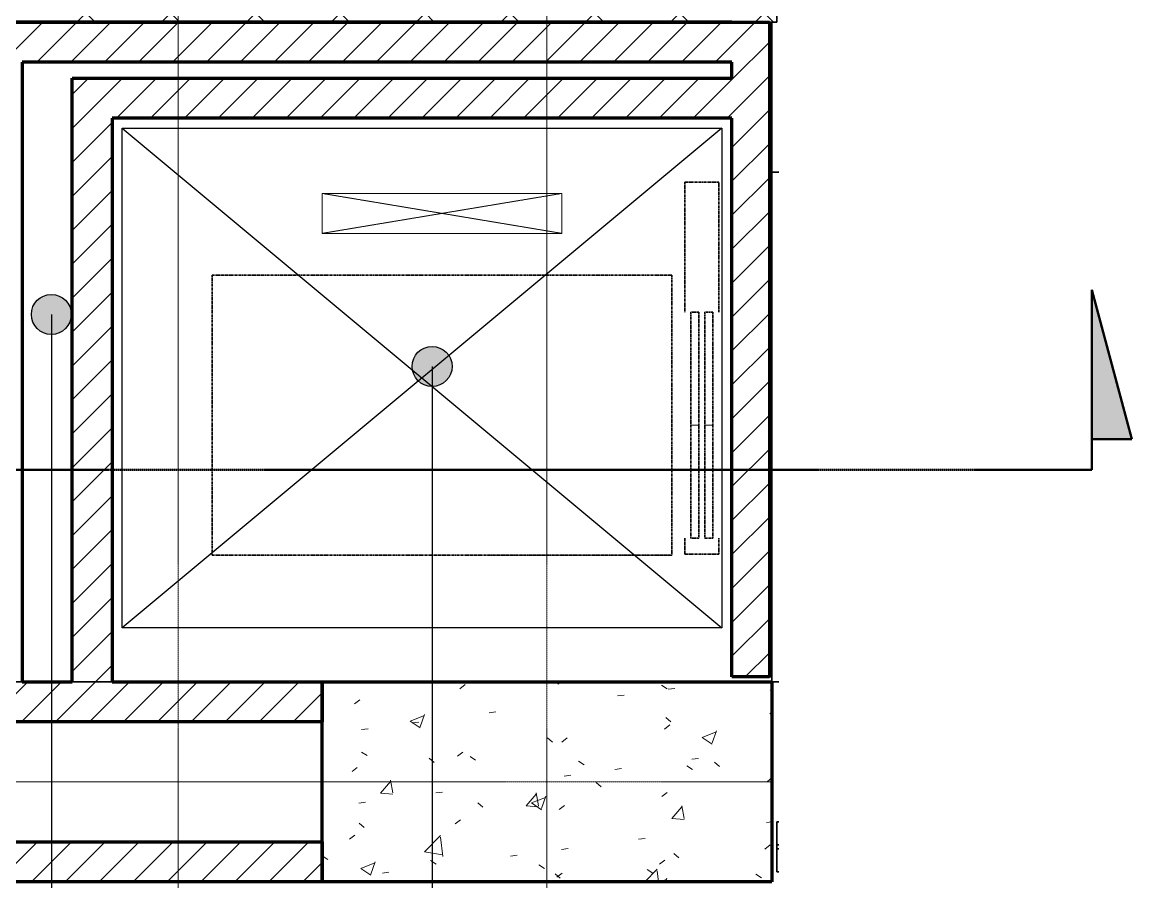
# Model space of a CAD drawing. Header units: millimetres. Extents: x -920222 to -841623, y -18676 to 21298.
# Drawn here: x -849907 to -844357, y 3079 to 7379 of the extents above; entities that cross this region are included whole.
import ezdxf

# ---------------------------------------------------------------- set-up
doc = ezdxf.new("R2010")
doc.units = ezdxf.units.MM
for name, pattern in [('- SOM Dash 1_8_', [4.7625, 3.175, -1.5875]), ('DPA_Grid _ Level 100', [10, 5.5, -1.6, 1.3, -1.6]), ('DPA_Hidden 500', [1.4, 0.8, -0.6]), ('Hidden', [7.2, 4.7, -2.5]), ('Overhead', [3.96875, 2.38125, -1.5875])]:
    doc.linetypes.add(name, pattern=pattern)
for name, color, linetype, lineweight in [('_ _ A-DETL-OPENING', 1, 'Continuous', 25), ('A-COLS', 5, 'Continuous', 70), ('A-COLS-E', 1, 'Continuous', 35), ('A-DETL-GENF-HDLN', 2, 'Overhead', 9), ('A-FLOR-E', 2, 'Continuous', 35), ('A-GENM', 1, 'Continuous', 9), ('A-GENM-HDLN', 2, 'DPA_Hidden 500', 9), ('A-ROOM-IDEN', 3, 'Continuous', 25), ('A-WALL', 5, 'Continuous', 35), ('A-WALL-FNSH', 2, 'Continuous', 35), ('A-WALL-PATT', 1, 'Continuous', 35), ('G-ANNO-SECL', 3, 'Continuous', 9), ('I-WALL-E', 2, 'Continuous', 35), ('S-GRID', 251, 'Continuous', 9), ('WALL-E', 2, 'Continuous', 35)]:
    doc.layers.add(name, color=color, linetype=linetype, lineweight=lineweight)
pattern_1 = [(45, (0, 0), (-84.852814, 84.852814), [])]

# ---------------------------------------------------------------- blocks, each defined once
blk = doc.blocks.new('LIFT-OTIS - Lift - 1400x2300-For Station-12199838-4250-01 ENLARGED CONCOURSE LEVEL - REFLECTED CEILING PLAN - SHEET 1')
at = {"layer": 'A-DETL-GENF-HDLN'}
for p, q in [((-1034, -975), (-1034, -2175)), ((-834, -975), (-1034, -975)), ((-1034, -2175), (-834, -975)), ((-1034, -975), (-834, -2175)), ((-834, -2175), (-834, -975)), ((-1034, -2175), (-834, -2175))]:
    blk.add_line(p, q, dxfattribs=at)
at = {"layer": 'A-GENM', "linetype": 'Hidden', "lineweight": 35}
for p, q in [((-1090, -190.3), (-1090, -360.3)), ((-440, -190.3), (-1090, -190.3)), ((-440, -220), (-440, -260.3)), ((125, -220), (-440, -220)), ((690, -220), (125, -220)), ((690, -190.3), (770.9, -190.3)), ((690, -260.3), (690, -220)), ((770.9, -190.3), (770.9, -360.3)), ((-440, -260.3), (125, -260.3)), ((125, -260.3), (690, -260.3)), ((-440, -290.3), (-440, -330.3)), ((125, -290.3), (-440, -290.3)), ((-440, -330.3), (125, -330.3)), ((125, -290.3), (690, -290.3)), ((690, -330.3), (125, -330.3)), ((690, -290.3), (690, -330.3)), ((-1090, -360.3), (-440, -360.3)), ((770.9, -360.3), (690, -360.3)), ((-625, -425), (-625, -2725)), ((-625, -425), (775, -425)), ((775, -425), (775, -2725)), ((775, -2725), (-625, -2725))]:
    blk.add_line(p, q, dxfattribs=at)
at = {"layer": 'A-GENM'}
for p, q in [((125, -260.3), (125, -220)), ((125, -220), (125, -260.3)), ((125, -330.3), (125, -290.3))]:
    blk.add_line(p, q, dxfattribs=at)
at = {"layer": 'A-GENM-HDLN'}
blk.add_line((775, -425), (775, -1350), dxfattribs=at)
blk = doc.blocks.new('Section - AEC_Section Tail - Filled-3249564-4250-01 ENLARGED CONCOURSE LEVEL - REFLECTED CEILING PLAN - SHEET 1')
at = {"layer": 'G-ANNO-SECL'}
blk.add_hatch(color=256, dxfattribs=at).paths.add_polyline_path([(0, 1.536), (-2, 1.536), (0, 9)])
at = {"layer": 'G-ANNO-SECL', "lineweight": 50}
for p, q in [((0, 9), (-2, 1.536)), ((0, 9), (0, 0)), ((0, 1.536), (0, 9)), ((-2, 1.536), (0, 1.536))]:
    blk.add_line(p, q, dxfattribs=at)
blk = doc.blocks.new('*U290')
at = {"layer": '_ _ A-DETL-OPENING'}
for p, q in [((57875, 3270), (54875, 770)), ((54875, 3270), (57875, 770)), ((54875, 770), (54875, 3270)), ((54875, 3270), (57875, 3270)), ((57875, 3270), (57875, 770)), ((57875, 770), (54875, 770))]:
    blk.add_line(p, q, dxfattribs=at)
at = {"layer": 'S-GRID', "linetype": 'DPA_Grid _ Level 100'}
for p, q in [((55155, -21404), (55155, 16818.7)), ((57000, -21404), (57000, 16818.7)), ((58127.3, 0), (-14589.5, 0))]:
    blk.add_line(p, q, dxfattribs=at)

msp = doc.modelspace()

# ---------------------------------------------------------------- hatches: boundary and pattern name
at = {"layer": 'A-COLS-E', "lineweight": 9}
h = msp.add_hatch(dxfattribs=at)
h.set_pattern_fill('FP_1', color=256, style=0, pattern_type=2)
h.set_pattern_definition([(50, (0, 0), (728.7365, -63.75582), [76.2, -838.2]), (355, (0, 0), (-140.9716, 764.2276), [60.96, -670.56]), (100.451, (60.7, -5.3), (587.77, 700.46675), [64.76, -712.36]), (46.184, (0, 203.2), (1084.3162, -168.171), [114.3, -1257.3]), (96.636, (90.4, 189.2), (949.6099, 989.7098), [97.14, -1068.54]), (351.184, (0, 203.2), (949.6206, 989.7012), [91.44, -1005.84]), (21, (101.6, 152.4), (606.45787, -409.06057), [76.2, -838.2]), (326, (101.6, 152.4), (247.20834, 736.7529), [60.96, -670.56]), (71.451, (152.14, 118.3), (853.66825, 327.6855), [64.76, -712.36]), (37.5, (0, 0), (12.35469, 338.22012), [33.528, -628.904, 33.528, -647.192, -673.1]), (37.5, (0, 0), (12.35469, 338.22012), [-1343.152, 33.528, -639.572]), (7.5, (0, 0), (267.27887, 400.72213), [33.528, -354.584, 33.528, -613.664, -256.54]), (7.5, (0, 0), (267.27887, 400.72213), [-1035.304, 33.528, -223.012]), (327.5, (-226.57, 0), (542.36333, -22.915345), [33.528, -220.472, 33.528, -758.952, -1051.56]), (327.5, (-226.57, 0), (542.36333, -22.915345), [-1046.48, 33.528, -1018.032]), (317.5, (-328.17, 0), (592.51696, 101.7071), [33.528, -296.672, 33.528, -492.76, -746.76]), (317.5, (-328.17, 0), (592.51696, 101.7071), [-856.488, 33.528, -713.232])])
h.paths.add_polyline_path([(-846157.4, 3079), (-846157.4, 4079), (-848407.4, 4079), (-848407.4, 3079)])
at = {"layer": 'A-ROOM-IDEN'}
h = msp.add_hatch(color=256, dxfattribs=at)
edge = h.paths.add_edge_path()
edge.add_arc((-849761.5, 5917.2), 100, 0, 360)
h = msp.add_hatch(color=256, dxfattribs=at)
edge = h.paths.add_edge_path()
edge.add_arc((-847856.9, 5657), 100, 0, 360)
at = {"layer": 'A-WALL-PATT', "lineweight": 9}
h = msp.add_hatch(dxfattribs=at)
h.set_pattern_fill('FP_5', color=256, style=0, pattern_type=2)
h.set_pattern_definition([(45, (0, 0), (-212.13203, 212.13203), []), (135, (0, 0), (-212.13203, -212.13203), [])])
h.paths.add_polyline_path([(-846670.5, 7379), (-846132.4, 7379), (-846132.4, 7429), (-852957.4, 7429), (-852957.4, 7379), (-847219.4, 7379)])
h = msp.add_hatch(dxfattribs=at)
h.set_pattern_fill('FP_2', color=256, style=0, pattern_type=2)
h.set_pattern_definition(pattern_1)
h.paths.add_polyline_path([(-846357.4, 7179), (-846357.4, 7379), (-853007.4, 7379), (-853007.4, 7179), (-846670.5, 7179)])
h = msp.add_hatch(dxfattribs=at)
h.set_pattern_fill('FP_2', color=256, style=0, pattern_type=2)
h.set_pattern_definition(pattern_1)
h.paths.add_polyline_path([(-846357.4, 7099), (-846169.9, 7099), (-846169.9, 7379), (-846357.4, 7379), (-846357.4, 7179)])
h = msp.add_hatch(dxfattribs=at)
h.set_pattern_fill('FP_2', color=256, style=0, pattern_type=2)
h.set_pattern_definition(pattern_1)
h.paths.add_polyline_path([(-849457.4, 4079), (-849457.4, 7099), (-849657.4, 7099), (-849657.4, 4079)])
h = msp.add_hatch(dxfattribs=at)
h.set_pattern_fill('FP_2', color=256, style=0, pattern_type=2)
h.set_pattern_definition(pattern_1)
h.paths.add_polyline_path([(-846357.4, 6899), (-846357.4, 7099), (-849457.4, 7099), (-849457.4, 6899), (-847219.4, 6899)])
h = msp.add_hatch(dxfattribs=at)
h.set_pattern_fill('FP_2', color=256, style=0, pattern_type=2)
h.set_pattern_definition(pattern_1)
h.paths.add_polyline_path([(-846357.4, 4104), (-846169.9, 4104), (-846169.9, 7099), (-846357.4, 7099), (-846357.4, 4713.6)])
h = msp.add_hatch(dxfattribs=at)
h.set_pattern_fill('FP_2', color=256, style=0, pattern_type=2)
h.set_pattern_definition(pattern_1)
h.paths.add_polyline_path([(-848407.4, 3879), (-848407.4, 4079), (-852507.4, 4079), (-852507.4, 3879), (-850512.6, 3879)])
h = msp.add_hatch(dxfattribs=at)
h.set_pattern_fill('FP_2', color=256, style=0, pattern_type=2)
h.set_pattern_definition(pattern_1)
h.paths.add_polyline_path([(-848407.4, 3079), (-848407.4, 3279), (-857557.4, 3279), (-857557.4, 3079), (-850512.6, 3079)])

# ---------------------------------------------------------------- linework, layer by layer
at = {"layer": 'A-COLS'}
for p, q in [((-848407.4, 3079), (-848407.4, 4079)), ((-848407.4, 4079), (-846157.4, 4079)), ((-846157.4, 4079), (-846157.4, 3079)), ((-846157.4, 3079), (-848407.4, 3079))]:
    msp.add_line(p, q, dxfattribs=at)
at = {"layer": 'A-FLOR-E'}
for p, q in [((-846157.4, 4079), (-846157.4, 6629)), ((-846157.4, 6629), (-846121.6, 6629)), ((-846121.6, 6629), (-846157.4, 6629)), ((-846157.4, 6629), (-846157.4, 4079)), ((-850567.4, 4079), (-846121.6, 4079)), ((-846121.6, 4079), (-846157.4, 4079)), ((-846157.4, 4079), (-846121.6, 4079))]:
    msp.add_line(p, q, dxfattribs=at)
at = {"layer": 'A-ROOM-IDEN'}
for p, q in [((-849761.5, 5917.2), (-849761.5, -9805.4)), ((-847856.9, 5657), (-847856.9, -6379.6))]:
    msp.add_line(p, q, dxfattribs=at)
for centre in [(-849761.5, 5917.2), (-847856.9, 5657)]:
    msp.add_circle(centre, 100, dxfattribs=at)
at = {"layer": 'A-WALL', "color": 7, "lineweight": 70}
for p, q in [((-852833.7, 7379), (-846357.4, 7379)), ((-846357.4, 7379), (-852833.7, 7379)), ((-846357.4, 7379), (-846169.9, 7379)), ((-846169.9, 7379), (-846169.9, 7099)), ((-846357.4, 7179), (-849907.4, 7179)), ((-849907.4, 7179), (-849907.4, 4079)), ((-846357.4, 7099), (-846357.4, 7179)), ((-849657.4, 4079), (-849657.4, 7099)), ((-849657.4, 7099), (-849457.4, 7099)), ((-849457.4, 7099), (-846357.4, 7099)), ((-846169.9, 7099), (-846169.9, 6013.6)), ((-846357.4, 6899), (-849457.4, 6899)), ((-849457.4, 6899), (-849457.4, 4079)), ((-846357.4, 6013.6), (-846357.4, 6899)), ((-846357.4, 4713.6), (-846357.4, 6013.6)), ((-846169.9, 6013.6), (-846169.9, 4713.6)), ((-846357.4, 4104), (-846357.4, 4713.6)), ((-846169.9, 4713.6), (-846169.9, 4104)), ((-849907.4, 4079), (-849657.4, 4079)), ((-849457.4, 4079), (-848407.4, 4079)), ((-848407.4, 4079), (-848407.4, 3879)), ((-846169.9, 4104), (-846357.4, 4104)), ((-848407.4, 3879), (-852507.4, 3879)), ((-857557.4, 3279), (-848407.4, 3279)), ((-848407.4, 3279), (-848407.4, 3079)), ((-848407.4, 3079), (-854845.6, 3079))]:
    msp.add_line(p, q, dxfattribs=at)
at = {"layer": 'A-WALL-FNSH', "color": 250}
for p, q in [((-846132.4, 7429), (-846132.4, 7379)), ((-846132.4, 7379), (-846357.4, 7379))]:
    msp.add_line(p, q, dxfattribs=at)
at = {"layer": 'G-ANNO-SECL', "linetype": 'DPA_Grid _ Level 100', "lineweight": 50}
msp.add_line((-918398.2, 5139.9), (-844556.7, 5139.9), dxfattribs=at)
at = {"layer": 'I-WALL-E', "color": 55, "linetype": '- SOM Dash 1_8_'}
for p, q in [((-846132.4, 3379), (-846121.6, 3379)), ((-846121.6, 3379), (-846132.4, 3379)), ((-846132.4, 3264), (-846132.4, 3379)), ((-846132.4, 3379), (-846132.4, 3264)), ((-846132.4, 3129), (-846132.4, 3244)), ((-846132.4, 3244), (-846132.4, 3129)), ((-846132.4, 3129), (-846121.6, 3129)), ((-846121.6, 3129), (-846132.4, 3129))]:
    msp.add_line(p, q, dxfattribs=at)
at = {"layer": 'I-WALL-E'}
for p, q in [((-846132.5, 3264), (-846121.6, 3264)), ((-846121.6, 3264), (-846132.5, 3264)), ((-846132.5, 3244), (-846132.5, 3264)), ((-846132.5, 3264), (-846132.5, 3244)), ((-846132.5, 3244), (-846121.6, 3244)), ((-846121.6, 3244), (-846132.5, 3244))]:
    msp.add_line(p, q, dxfattribs=at)
at = {"layer": 'WALL-E'}
for p, q in [((-846157.4, 7379), (-846169.9, 7379)), ((-846169.9, 7379), (-846169.9, 7099)), ((-846157.4, 7099), (-846157.4, 7379)), ((-846169.9, 7099), (-846169.9, 4104)), ((-846157.4, 4104), (-846157.4, 7099)), ((-848407.4, 4079), (-849657.4, 4079)), ((-849657.4, 4079), (-848407.4, 4079)), ((-849657.4, 4079), (-848407.4, 4079)), ((-848407.4, 4079), (-849657.4, 4079)), ((-848407.4, 4079), (-848407.4, 3879)), ((-846169.9, 4104), (-846157.4, 4104)), ((-849657.4, 3879), (-848407.4, 3879))]:
    msp.add_line(p, q, dxfattribs=at)

# ---------------------------------------------------------------- block references
msp.add_blockref('*U290', (-904282.4, 3579))
at = {"layer": 'A-GENM', "rotation": 270}
msp.add_blockref('LIFT-OTIS - Lift - 1400x2300-For Station-12199838-4250-01 ENLARGED CONCOURSE LEVEL - REFLECTED CEILING PLAN - SHEET 1', (-846232.4, 5488.6), dxfattribs=at)
at = {"layer": 'G-ANNO-SECL', "lineweight": 25, "extrusion": (0, 0, -1), "xscale": 99.99999999999993, "yscale": 99.99999999999993, "zscale": 99.99999999999993}
msp.add_blockref('Section - AEC_Section Tail - Filled-3249564-4250-01 ENLARGED CONCOURSE LEVEL - REFLECTED CEILING PLAN - SHEET 1', (844556.7, 5139.9), dxfattribs=at)

doc.saveas('drawing.dxf')
